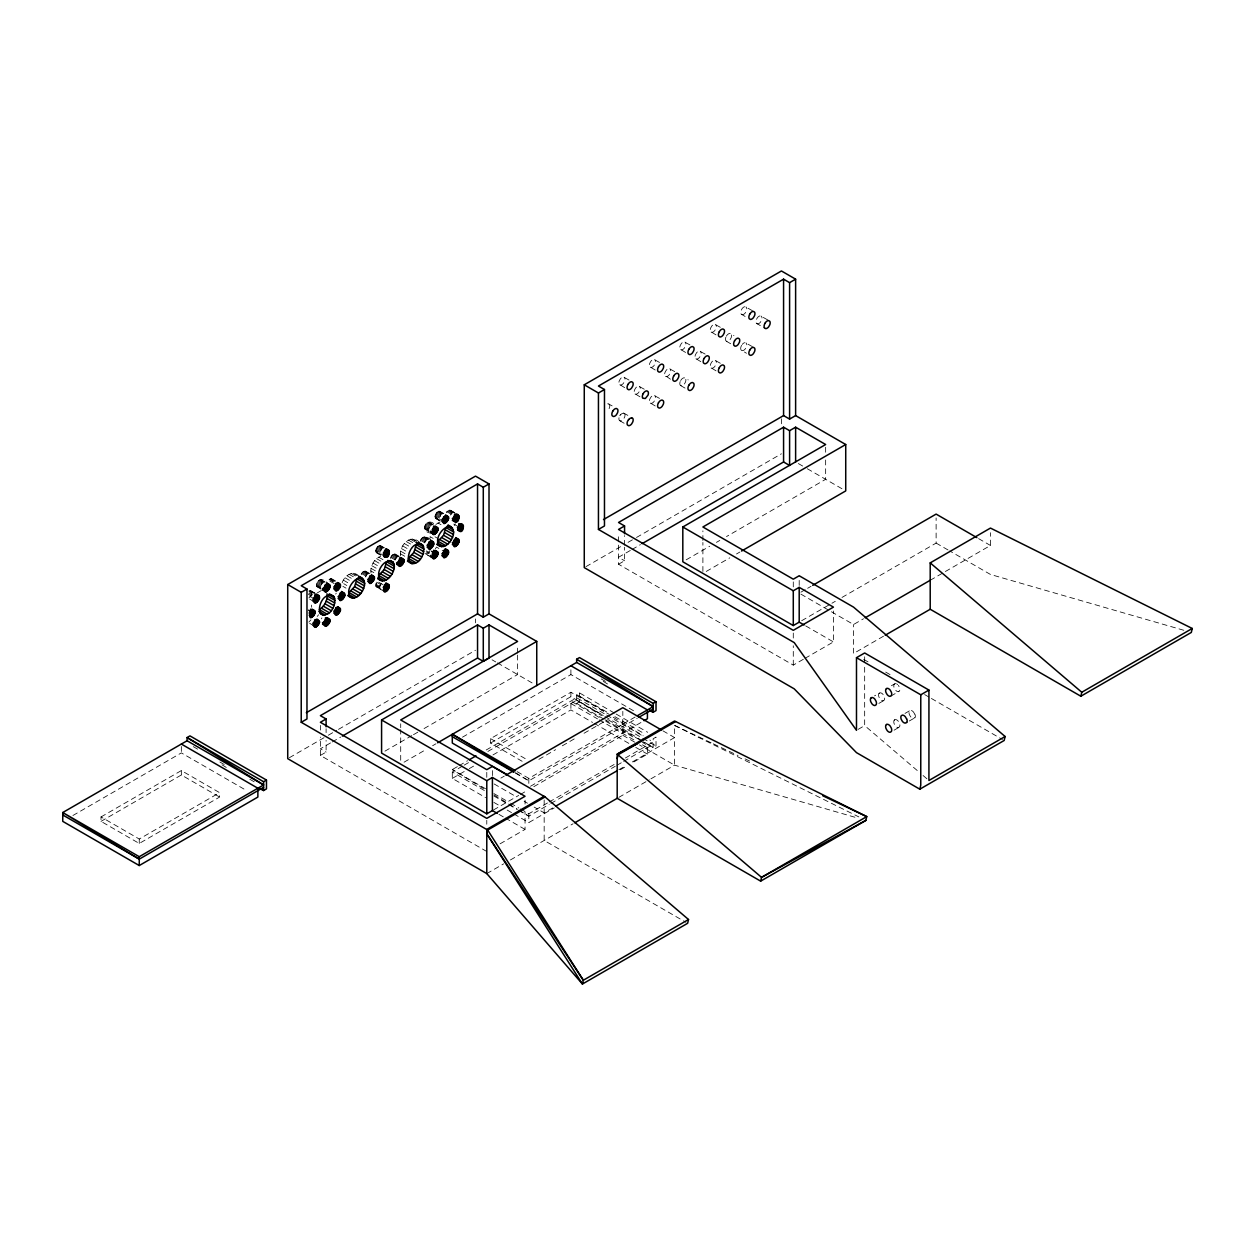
<?xml version="1.0" encoding="UTF-8"?>
<svg xmlns="http://www.w3.org/2000/svg" width="1255" height="1255" viewBox="0 0 1255 1255"><rect width="100%" height="100%" fill="white"/><g stroke="black" fill="none" stroke-linecap="round" stroke-linejoin="round"><path stroke-width="0.75" stroke-dasharray="5 3.75" d="M486.783 851.502L320.37 755.416L320.37 737.109M320.37 730.081L320.37 725.406M320.37 755.416L326.096 752.106L326.096 740.419M326.096 732.622L326.096 728.716M400.706 760.295L400.706 729.563M400.706 727.649L400.706 723.806M486.783 824.221L486.783 820.315M486.783 777.347L486.783 771.574M492.415 775.606L492.415 770.084M517.609 655.063L517.609 674.547L421.884 729.83M517.609 653.118L517.609 645.321M500.086 843.815L525.045 829.414L525.045 811.875M525.045 804.078L525.045 800.188M544.168 799.968L544.168 840.458L685.952 922.315M803.326 659.314L793.286 665.119L618.542 564.232L618.542 543.744M618.542 541.799L618.542 533.297M533.814 786.681L622.825 735.289L622.825 711.365M618.542 564.232L624.566 560.75L624.566 547.211M624.566 545.282L624.566 535.618M702.894 571.449L702.894 542.458M702.894 540.513L702.894 530.849M793.286 665.119L793.286 645.792M793.286 638.058L793.286 632.253M793.286 586.901L793.286 579.183M799.2 585.426L799.2 575.763M825.649 459.989L825.649 479.316L726.504 536.56M825.649 452.255L825.649 446.451M805.004 658.342L833.446 641.917L833.446 610.997M842.011 597.427L936.12 543.086L936.12 517.97M917.248 770.523L864.664 725.594L864.664 666.342M321.437 579.779C324.057 582.257 320.009 588.877 316.778 586.603C314.848 579.669 323.665 576.892 327.665 583.371M332.685 581.598L331.304 578.539L328.339 580.249M371.009 573.064C369.927 566.256 374.257 558.742 380.689 556.279M375.684 550.882C382.006 534.238 383.983 559.51 375.684 550.882L383.45 555.369M384.328 591.529L376.076 586.603L376.076 583.183L380.736 585.865M400.659 555.934C398.463 545.8 411.185 532.418 420.111 543.07M431.595 533.218C417.586 532.214 427.908 514.33 435.783 525.955M434.983 516.636C441.305 500.008 443.282 525.265 434.983 516.636L442.764 521.139M390.603 558.491C391.262 551.651 400.047 554.208 394.949 559.84M420.252 541.376C421.256 535.21 428.206 536.183 431.438 540.576M741.58 345.345L741.109 346.38A4.487 2.588 -60 0 0 741.109 349.972L746.49 353.267M321.437 618.856L321.908 617.868M342.144 582.791C344.325 575.794 353.047 569.441 359.259 576.422M361.252 574.617C362.899 568.264 369.974 572.358 365.299 576.955M381.206 583.638L379.418 586.273L376.547 587.042M430.026 550.443L428.222 553.063L425.367 553.832L431.595 557.424M450.529 515.099C453.792 511.114 448.145 507.867 446.325 512.683M435.375 548.937L436.458 547.055L442.686 550.647M455.33 523.727L454.247 525.594M619.797 415.672L620.425 414.73M680.696 380.516L681.324 379.575A4.22 2.447 -60 0 1 684.367 377.818L688.258 379.904M726.363 336.167L726.99 335.226A4.22 2.447 -60 0 1 730.034 333.469L733.94 335.571M310.958 619.892L308.856 622.104M317.248 616.425L318.582 614.777M335.65 594.07L336.262 593.176M424.598 542.725L425.978 539.838L425.21 536.983M879.457 693.027L878.971 693.482A4.487 2.588 60 0 0 878.971 697.074L880.084 699.035A4.22 2.447 60 0 0 883.128 700.792L884.242 700.117A4.487 2.588 60 0 0 884.242 696.525L883.128 694.564A4.22 2.447 60 0 0 880.084 692.807L874.547 695.85M896.039 683.693A4.22 2.447 60 0 0 895.301 683.63L894.188 684.304A4.487 2.588 60 0 0 894.188 687.897L895.301 689.858A4.22 2.447 60 0 0 898.36 691.615L899.474 690.94A4.487 2.588 60 0 0 899.474 687.348L898.36 685.387M894.674 719.79L894.188 720.245A4.487 2.588 60 0 0 894.188 723.837L895.301 725.798A4.22 2.447 60 0 0 898.36 727.555L899.474 726.896A4.487 2.588 60 0 0 899.474 723.288L898.36 721.327A4.22 2.447 60 0 0 895.301 719.57L891.411 721.672M914.691 714.111L913.577 712.15A4.22 2.447 60 0 0 910.534 710.393L909.42 711.067A4.487 2.588 60 0 0 909.42 714.66L910.534 716.621A4.22 2.447 60 0 0 913.577 718.378L914.691 717.703M308.856 597.898C311.836 596.941 313.483 589.301 308.856 591.042L313.53 593.741M317.295 592.878L321.39 590.525M435.893 524.417L439.987 522.049M72.915 815.499L181.347 752.89L246.215 790.352M101.012 816.942L181.347 770.57L219.609 792.658L219.609 797.066L139.258 843.454L101.012 821.366L101.012 816.942L139.258 839.03L219.609 792.658M101.012 821.366L181.347 774.978L219.609 797.066M585.944 566.648L621.335 546.223M628.08 542.333L634.81 538.442M636.505 537.469L781.426 453.792M630.324 550.459L618.542 557.267L624.566 560.75M632.018 549.486L640.427 544.623M289.403 757.691L326.629 736.199M328.324 735.226L336.779 730.332M338.474 729.359L475.504 650.247M330.504 742.944L320.37 748.796L326.096 752.106M332.199 741.972L340.638 737.093M686.171 559.84L709.702 546.254M716.417 542.38L719.774 540.434M384.94 751.149L411.813 735.634M413.491 734.677L420.205 730.787M706.251 571.433L729.783 557.848M736.512 553.973L739.87 552.027M404.063 762.193L425.9 749.596M432.614 745.721L435.971 743.776M462.468 737.187L570.9 674.594L635.767 712.04M522.158 761.299L490.564 743.054L490.564 738.646L570.9 692.258L609.161 714.346M490.564 743.054L570.9 696.682L602.51 714.926M614.448 713.091L579.512 692.917L576.641 694.58L576.641 703.412L603.263 718.77M457.385 766.632L452.302 769.566L452.302 778.398L485.575 797.6M459.079 765.66L467.55 760.765M486.187 750.004L576.641 697.78L604.926 714.111M462.468 766.13L452.302 771.998L485.575 791.199M464.162 765.142L469.245 762.209M487.881 751.447L576.641 700.212L603.263 715.57M576.641 703.412L579.512 701.749L579.512 692.917M452.302 778.398L467.55 769.597M469.245 768.625L474.327 765.691M492.964 754.93L570.9 709.922L592.533 722.409M800.894 592.172L805.961 589.254M807.655 588.281L811.028 586.32M500.886 778.084L504.275 776.123M538.866 759.353L555.604 749.69M562.303 745.815L577.363 737.124M584.061 733.249L607.483 719.727M517.17 771.684L528.826 778.398L635.563 716.778M801.678 620.707L830.245 604.22M831.924 603.247L835.297 601.302M515.507 773.143L528.826 780.83L637.258 718.221M530.52 786.258L642.34 721.703M493.497 809.961L518.692 795.419M520.37 794.446L527.1 790.572M831.453 611.781L853.541 624.519L863.534 618.762M930.206 580.281L990.462 545.47L990.462 532.716M520.496 808.942L528.826 813.742L547.462 802.98M549.157 802.008L615.232 763.856M625.398 757.989L653.165 741.956L649.823 740.026M518.833 810.401L528.826 816.174L549.157 804.439M550.851 803.451L615.232 766.287M616.927 765.299L622.009 762.365M623.704 761.393L653.165 744.388M644.835 742.442L653.165 747.588L653.165 738.756L656.02 737.093L656.02 745.925L653.165 747.588L643.172 741.831M552.655 807.953L544.168 812.848L534.159 807.075M618.872 769.739L625.633 765.848M632.379 761.942L674.578 737.564L674.578 725.421L711.601 742.991M513.844 813.93L528.826 822.574L554.239 807.906M620.315 769.754L627.092 765.848M633.869 761.926L647.423 754.098L647.423 745.266L642.434 742.38M883.536 636.191L853.541 653.51L853.541 624.519M486.783 873.59L503.663 863.848M510.409 859.957L573.033 823.798M618.872 797.333L649.259 779.794M650.937 778.822L674.578 765.173L858.357 818.229M891.411 685.716L894.674 683.834M890.815 696.117L898.988 691.411M878.861 703.412L883.755 700.588M858.138 729.375L864.664 725.594M904.996 713.42L909.906 710.597M909.31 720.998L914.205 718.174M894.078 730.19L898.988 727.351M1183.81 630.277L990.462 574.461L949.706 550.929M425.367 529.626C428.724 530.441 431.94 524.872 429.555 522.362M752.42 310.691L745.266 306.706A4.22 2.447 -60 0 0 742.223 308.463L741.109 310.424A4.487 2.588 -60 0 0 741.109 314.017L746.49 317.311M767.652 319.868L760.483 315.899A4.22 2.447 -60 0 0 757.44 317.656L756.326 319.617A4.487 2.588 -60 0 0 756.326 323.21L764.985 328.386M741.58 314.487L742.223 314.691A4.22 2.447 -60 0 0 745.266 312.934L746.38 310.973A4.487 2.588 -60 0 0 746.38 307.381L745.894 306.91M756.812 323.68L757.44 323.884A4.22 2.447 -60 0 0 760.483 322.127L761.597 320.166A4.487 2.588 -60 0 0 761.597 316.574L761.11 316.103M720.339 327.32L714.817 324.292A4.22 2.447 -60 0 0 711.773 326.049L710.659 328.01A4.487 2.588 -60 0 0 710.659 331.602L716.04 334.897M752.42 346.647L745.266 342.662A4.22 2.447 -60 0 0 742.223 344.419M711.146 332.073L711.773 332.277A4.22 2.447 -60 0 0 714.817 330.52L715.93 328.559A4.487 2.588 -60 0 0 715.93 324.967L715.444 324.496M725.876 337.187A4.487 2.588 -60 0 0 725.876 340.78L726.99 341.454A4.22 2.447 -60 0 0 730.034 339.697L731.147 337.736A4.487 2.588 -60 0 0 731.147 334.144L730.677 333.689M741.58 350.443L742.223 350.647A4.22 2.447 -60 0 0 745.266 348.89L746.38 346.929A4.487 2.588 -60 0 0 746.38 343.337L745.894 342.866M689.905 344.905L684.367 341.862A4.22 2.447 -60 0 0 681.324 343.619L680.21 345.58A4.487 2.588 -60 0 0 680.21 349.172L685.591 352.467M705.122 354.083L699.584 351.055A4.22 2.447 -60 0 0 696.541 352.812L695.427 354.773A4.487 2.588 -60 0 0 695.427 358.365L700.823 361.66M720.339 363.275L714.817 360.232A4.22 2.447 -60 0 0 711.773 361.989L710.659 363.95A4.487 2.588 -60 0 0 710.659 367.542L716.04 370.837M680.696 349.643L681.324 349.847A4.22 2.447 -60 0 0 684.367 348.09L685.481 346.129A4.487 2.588 -60 0 0 685.481 342.537L684.995 342.082M695.913 358.836L696.541 359.04A4.22 2.447 -60 0 0 699.584 357.283L700.698 355.322A4.487 2.588 -60 0 0 700.698 351.729L700.227 351.259M711.146 368.013L711.773 368.217A4.22 2.447 -60 0 0 714.817 366.46L715.93 364.499A4.487 2.588 -60 0 0 715.93 360.907L715.444 360.452M659.518 362.444L653.981 359.416A4.22 2.447 -60 0 0 650.937 361.173L649.823 363.119A4.487 2.588 -60 0 0 649.823 366.727L655.204 370.021M674.735 371.637L669.213 368.594A4.22 2.447 -60 0 0 666.17 370.351L665.056 372.311A4.487 2.588 -60 0 0 664.742 375.214L670.437 379.198M650.31 367.182L650.937 367.386A4.22 2.447 -60 0 0 653.981 365.629L655.094 363.683A4.487 2.588 -60 0 0 655.094 360.075L654.608 359.62M665.527 376.375L666.17 376.578A4.22 2.447 -60 0 0 669.213 374.821L670.327 372.861A4.487 2.588 -60 0 0 670.327 369.268L669.841 368.797M680.21 381.536A4.487 2.588 -60 0 0 680.21 385.128L681.324 385.803A4.22 2.447 -60 0 0 684.367 384.046L685.481 382.085A4.487 2.588 -60 0 0 685.481 378.492L684.995 378.022M629.006 380.061L623.468 377.018A4.22 2.447 -60 0 0 620.425 378.79L619.311 380.736A4.487 2.588 -60 0 0 619.311 384.344L624.692 387.638M644.254 389.223L638.732 386.195A4.22 2.447 -60 0 0 635.689 387.952L634.575 389.913A4.487 2.588 -60 0 0 634.575 393.505L639.956 396.8M659.518 398.4L653.981 395.356A4.22 2.447 -60 0 0 650.937 397.113L649.823 399.074A4.487 2.588 -60 0 0 649.823 402.667L655.204 405.961M619.797 384.799L620.425 385.003A4.22 2.447 -60 0 0 623.468 383.246L624.582 381.285A4.487 2.588 -60 0 0 624.582 377.692L624.096 377.237M635.046 393.976L635.689 394.18A4.22 2.447 -60 0 0 638.732 392.423L639.846 390.462A4.487 2.588 -60 0 0 639.846 386.869L639.36 386.399M650.31 403.137L650.937 403.341A4.22 2.447 -60 0 0 653.981 401.584L655.094 399.623A4.487 2.588 -60 0 0 655.094 396.031L654.608 395.56M612.142 405.883L608.251 403.796A4.22 2.447 -60 0 0 606.73 404.188M623.468 412.973L629.006 416.017M619.013 417.727A4.487 2.588 -60 0 0 619.311 420.284L620.425 420.958A4.22 2.447 -60 0 0 623.468 419.201L624.582 417.24A4.487 2.588 -60 0 0 624.582 413.648L624.096 413.177M713.358 743.823L727.461 750.521M729.233 751.353L738.05 755.541M745.094 758.883L750.396 761.393M674.578 725.421L858.844 816.911M726.363 341.25L734.536 345.972M978.571 538.615L990.462 545.47M680.696 385.599L685.591 388.423M798.353 463.566L805.632 467.754M807.294 468.727L844.05 489.936M936.12 543.086L948.011 549.957M619.797 420.754L624.692 423.578M800.894 594.133L829.759 610.809M805.726 625.916L833.446 641.917M863.691 659.377L868.774 662.311M885.701 672.084L892.462 675.99M924.621 694.564L929.704 697.482M931.398 698.47L1002.478 739.509M450.529 510.267L456.742 513.86M449.902 510.079L457.212 514.299M449.196 510.142L456.977 514.628M448.427 510.471L456.208 514.958M447.659 511.036L455.44 515.523M446.937 511.789L451.612 514.472M439.423 511.114L447.815 515.789M438.717 511.177L446.482 515.68M437.948 511.507L445.729 515.993M437.179 512.071L441.838 514.77M436.458 512.824L444.239 517.311M435.846 513.719L443.627 518.205M453.777 524.072L456.898 525.876M435.375 514.707L443.156 519.193M435.077 515.695L442.858 520.198M435.077 517.468L442.858 521.955M435.375 518.127L444.239 523.241M435.846 518.566L443.627 523.053M437.948 522.927L441.054 524.716M428.943 522.174L435.171 525.767M428.222 522.253L434.45 525.845M427.453 522.566L435.234 527.069M426.7 523.131L434.465 527.618M425.978 523.884L433.759 528.386M425.367 524.794L433.148 529.281M424.896 525.767L432.677 530.253M424.598 526.771L430.826 530.363M424.488 527.712L430.716 531.304M424.598 528.543L430.826 532.136M424.896 529.186L431.108 532.779M434.967 536.795L438.089 538.583M433.148 538.411L430.041 536.607L430.308 538.819M424.598 536.795L430.826 540.387M423.892 536.858L431.657 541.344M423.123 537.187L430.904 541.674M422.355 537.752L430.136 542.238M421.633 538.505L429.414 542.991M421.021 539.399L428.802 543.886M420.55 540.372L425.225 543.07M412.252 538.975L418.464 542.568M410.338 539.164L416.566 542.756M408.299 540.042L416.08 544.529M426.449 550.882L429.555 552.671M426.151 551.871L429.257 553.675M406.243 541.533L414.025 546.019M424.896 553.408L431.108 557M404.345 543.541L412.126 548.027M402.698 545.941L410.479 550.427M401.443 548.561L409.224 553.047M400.659 551.212L408.44 555.698M400.392 553.737L406.604 557.33M380.124 545.345L387.905 549.831M394.949 553.91L402.259 558.13M379.418 545.423L387.183 549.91M394.243 553.973L402.008 558.475M378.649 545.737L386.415 550.239M393.474 554.302L401.255 558.789M377.881 546.302L385.662 550.788M392.705 554.867L400.486 559.354M377.159 547.055L384.94 551.557M391.984 555.62L399.765 560.107M376.547 547.964L384.328 552.451M391.372 556.514L399.153 561.001M376.076 548.937L383.857 553.424M390.901 557.502L395.56 560.185M601.129 678.892L606.118 681.779M375.778 549.941L383.559 554.428M375.778 551.714L384.093 556.514M376.076 552.357L384.94 557.487M376.547 552.796L384.328 557.283M378.649 557.157L384.861 560.75M376.594 558.648L384.375 563.134M374.696 560.656L382.461 565.158M373.049 563.056L380.83 567.542M662.891 730.818L674.578 737.564L674.578 765.173L639.517 744.937M371.794 565.676L379.575 570.162M371.009 568.327L378.79 572.829M370.743 570.852L373.849 572.641M616.111 714.048L647.706 732.293M365.299 571.025L373.692 575.7M364.593 571.088L372.359 575.59M363.825 571.417L371.59 575.92M606.589 711.867L576.641 694.58L606.589 713.122M614.903 716.668L644.835 733.955M363.056 571.982L370.837 576.469M362.334 572.735L370.115 577.222M378.712 582.195L384.94 585.787M361.722 573.629L366.382 576.327M376.547 582.195L384.328 586.681M606.589 715.068L643.172 736.199M375.778 584.171L383.559 588.658M604.926 716.542L656.02 745.925M375.684 585.112L383.45 589.615M375.778 585.944L384.093 590.744M352.953 573.221L360.718 577.708M376.076 586.603L384.94 591.717M604.926 719.743L641.509 740.858M351.039 573.409L358.82 577.896M599.184 717.421L570.9 701.09L570.9 709.922M605.836 721.264L635.767 738.552M349 574.272L353.659 576.971M570.9 703.522L597.521 718.88M599.184 719.852L634.104 740.011M642.434 744.811L647.423 747.698M346.945 575.763L354.726 580.265M492.054 659.801L495.741 661.934M497.435 662.907L533.438 683.693M622.825 735.289L637.854 743.964M345.047 577.786L352.812 582.273M594.195 723.366L629.116 743.54M635.767 747.384L647.423 754.098M343.399 580.171L349.627 583.763M343.697 583.685L346.819 585.489M331.304 578.539L339.085 583.042M330.598 578.618L338.379 583.104M342.913 586.352L346.019 588.14M329.83 578.947L337.611 583.434M329.061 579.496L333.72 582.195M329.892 581.159L334.567 583.842M320.825 579.59L328.606 584.077M320.103 579.653L327.884 584.14M319.35 579.983L325.563 583.575M318.582 580.547L326.363 585.034M317.86 581.3L325.641 585.787M317.248 582.195L325.029 586.681M316.778 583.167L324.559 587.669M316.48 584.171L324.261 588.658M316.386 585.112L324.151 589.615M316.48 585.944L324.261 590.43M316.778 586.603L325.029 591.529M310.958 590.838L317.186 594.431M310.346 590.65L316.574 594.243M309.624 590.713L317.405 595.215M309.656 592.501L312.762 594.305M308.934 593.254L312.04 595.058M308.322 594.164L311.428 595.952M309.405 596.031L312.511 597.835M309.656 599.121L312.762 600.91M309.656 623.327L312.762 625.131M490.564 738.646L527.163 759.761M494.094 783.936L515.789 796.47M524.135 801.286L527.477 803.216M485.575 788.768L452.302 769.566L485.575 789.834M493.89 793.568L508.855 802.212M510.518 803.184L518.833 807.985M493.89 795.999L507.193 803.686M508.855 804.643L517.17 809.444M493.89 802.416L500.541 806.243M507.193 810.087L512.181 812.973M498.941 814.354L503.835 817.178M505.467 818.119L525.045 829.414M193.286 746.647L199.937 750.49M219.892 762.005L224.896 764.891M249.839 779.292L254.828 782.179M515.507 772.719L528.826 780.83M493.89 794.901L507.193 802.996M508.855 804.016L517.17 809.083M518.833 810.087L528.826 816.174M603.263 681.34L609.914 685.465M613.24 717.233L643.172 735.775M576.641 700.212L601.6 715.664M608.251 719.774L643.172 741.407M222.025 764.797L228.677 768.923M923.084 775.512L927.461 779.261M413.883 539.477L415.138 540.654M354.585 573.723L355.84 574.884M608.879 404L609.365 404.455A4.487 2.588 -60 0 1 609.365 408.063L608.251 410.009A4.22 2.447 -60 0 1 606.73 411.373M311.444 605.083L311.711 607.295M864.664 656.789L864.664 664.428M781.426 418.778L781.426 424.614M570.9 669.778L570.9 674.594M570.9 692.258L570.9 696.682M528.826 778.398L528.826 784.03M528.826 813.742L528.826 822.574M475.504 618.95L475.504 622.857M181.347 746.49L181.347 752.89M181.347 770.57L181.347 774.978M139.258 839.03L139.258 843.454M620.425 415.013A4.22 2.447 -60 0 1 623.468 413.256M914.942 714.252A4.487 2.588 60 0 1 914.942 717.844M896.823 684.022A4.22 2.447 60 0 1 897.623 684.602"/><path stroke-width="1.5" d="M326.096 726.77L326.096 718.974L320.37 715.664L477.543 624.912L483.285 628.237L489.011 624.912L517.609 641.415L381.583 719.962L381.583 753.094L486.783 813.836L492.415 810.589L492.415 777.457L525.045 796.282L486.783 818.37L320.37 722.284L326.096 718.974M342.333 736.105L477.543 658.044L477.543 624.912M477.543 658.044L483.285 661.369L483.285 628.237M486.783 813.836L486.783 780.704L492.415 777.457M489.011 624.912L489.011 658.044L483.285 661.369M536.748 685.591L536.748 641.415L489.011 613.868L483.285 617.193L477.543 613.868L306.314 712.73M617.193 770.711L617.193 754.145L674.578 720.998L866.75 816.613L865.856 820.394L760.656 881.135L617.193 798.306L617.193 770.711L556.059 805.992M624.566 533.689L624.566 525.955L618.542 522.472L783.575 427.202L789.599 430.669L795.623 427.202L825.649 444.521L682.814 526.99L682.814 561.785L793.286 625.555L799.2 622.151L799.2 587.356L833.446 607.122L793.286 630.324L618.542 529.437L624.566 525.955M642.121 543.65L783.575 461.981L783.575 427.202M789.599 430.669L789.599 465.464L783.575 461.981M793.286 625.555L793.286 590.776L799.2 587.356M795.623 461.981L795.623 427.202M603.498 519.57L783.575 415.593L789.599 419.076L795.623 415.593L845.729 444.521L845.729 490.909L741.548 551.055M930.206 580.281L930.206 562.883L990.462 528.073L1192.25 628.473L1191.309 632.442L1080.837 696.227L930.206 609.255L930.206 580.281L865.197 617.789M315.162 612.801C310.346 600.502 305.891 628.488 315.162 612.801L310.487 610.118M319.507 598.196C314.691 585.897 310.236 613.883 319.507 598.196L314.832 595.498M319.507 622.402C314.691 610.103 310.236 638.089 319.507 622.402L314.832 619.703M327.116 614.15C314.785 618.825 319.194 598.447 327.116 595.89C339.462 591.215 335.054 611.577 327.116 614.15L319.35 609.648C324.449 606.306 328.041 599.921 326.975 593.756M329.987 587.12C325.171 574.837 320.715 602.824 329.987 587.12L325.312 584.438M329.987 621.366C325.171 609.067 320.715 637.054 329.987 621.366L325.312 618.668M340.466 586.085C335.65 573.786 331.21 601.773 340.466 586.085L335.807 583.402M340.466 610.291C335.65 598.008 331.21 625.994 340.466 610.291L335.807 607.608M344.811 595.686C339.995 583.387 335.54 611.373 344.811 595.686L340.136 592.988M356.765 597.019L349 592.533L354.585 586.634L356.906 578.837L364.672 583.324C364.75 591.042 355.996 602.651 348.074 595.78M374.461 578.571C369.645 566.272 365.189 594.258 374.461 578.571L369.801 575.872M383.45 555.369C389.787 538.74 391.748 563.997 383.45 555.369L386.415 557.079M386.415 579.904L378.649 575.418L384.234 569.519L386.556 561.722L394.337 566.209C394.399 573.912 385.646 585.536 377.724 578.665M389.285 587.12C384.469 574.837 380.014 602.824 389.285 587.12L384.626 584.438M404.11 561.456C399.294 549.157 394.839 577.143 404.11 561.456L399.451 558.757M416.08 562.789L408.299 558.302L413.883 552.388L416.205 544.607C428.363 539.838 423.97 560.31 416.08 562.789C403.734 567.464 408.142 547.086 416.08 544.529L423.986 549.094M433.759 544.325C428.943 532.042 424.488 560.028 433.759 544.325L429.1 541.642M438.105 529.72C433.289 517.421 428.834 545.407 438.105 529.72L433.43 527.022M438.105 553.926C433.289 541.627 428.834 569.629 438.105 553.926L433.43 551.243M445.729 545.674L437.948 541.172L443.533 535.273L445.854 527.492L453.635 531.979C453.714 539.681 444.945 551.29 437.022 544.435M448.584 518.66C443.768 506.361 439.313 534.348 448.584 518.66L445.478 516.856M448.584 552.89C443.768 540.591 439.313 568.578 448.584 552.89L443.925 550.192M453.243 520.103C459.581 503.459 461.542 528.716 453.243 520.103L456.208 521.813M457.589 529.688C463.911 513.06 465.872 538.317 457.589 529.688L460.554 531.398M459.063 541.831C454.247 529.532 449.808 557.518 459.063 541.831L454.404 539.132M287.724 584.548L301.231 592.344L301.231 722.284L487.677 830.057L583.324 980.249L582.43 984.03L486.783 833.838L487.677 830.057L545.062 796.925L688.524 919.507L687.646 923.288L582.43 984.03L486.783 873.59L287.724 758.663L287.724 584.548L475.504 476.131L489.011 483.928L489.011 613.868M617.193 758.553L618.088 754.773L675.472 721.641M760.656 881.135L761.55 877.355L866.75 816.613L822.684 795.701M845.729 444.521L702.894 526.99L793.286 579.183L799.2 575.763L853.541 607.122L1005.114 736.512L1004.173 740.481L919.821 789.191L856.49 752.639L794.211 688.838L584.265 567.621L584.265 384.799L781.426 270.97L795.623 279.159L795.623 415.593M1080.837 696.227L1081.779 692.258L1192.25 628.473M919.821 789.191L920.762 785.222L920.778 694.799L856.49 657.683L856.49 730.316L794.211 642.591L598.447 529.437L598.447 393.003L584.265 384.799M628.598 419.452L627.484 421.413A4.487 2.588 -60 0 0 627.484 425.006L628.598 425.68A4.22 2.447 -60 0 0 631.642 423.923L632.755 421.962A4.487 2.588 -60 0 0 632.755 418.37L631.642 417.695M906.518 722.425L905.404 723.084A4.22 2.447 60 0 1 902.361 721.327L901.247 719.382A4.487 2.588 60 0 1 901.247 715.774L902.361 715.115A4.22 2.447 60 0 1 905.404 716.872L906.518 718.817M795.623 279.159L789.599 282.642L783.575 279.159L598.447 386.038L604.471 389.521L604.471 525.955L598.447 529.437M598.447 393.003L604.471 389.521M489.011 483.928L483.285 487.254L477.543 483.928L301.231 585.724L306.973 589.034L306.973 718.974L301.231 722.284M301.231 592.344L306.973 589.034M263.597 787.356L139.258 859.142L62.75 812.534L139.258 856.71L263.597 784.924L187.089 740.748L62.75 812.534L62.75 821.366L139.258 865.542L257.871 797.066L257.871 788.234L181.347 744.058M187.089 740.748L187.089 737.548L263.597 781.724L266.468 780.061L266.468 788.893L263.597 790.556L260.271 788.626M536.748 641.415L400.706 719.962L486.783 769.66L492.415 766.413L545.062 796.925M437.65 742.803L576.641 662.436L576.641 659.236L579.512 657.573L656.02 701.749L656.02 710.597L653.165 712.244L649.823 710.33L653.165 712.244L653.165 703.412L576.641 659.236L653.165 706.612L637.258 715.789M469.245 759.777L476.022 755.871M812.722 585.348L936.12 514.095L976.876 537.626M505.969 775.151L622.825 707.679L661.228 729.845M653.165 703.412L656.02 701.749M638.952 717.248L653.165 709.044M644.035 720.715L647.423 718.754L647.423 709.922L570.9 665.746M544.168 796.282L486.783 829.414L486.783 873.59M885.199 635.234L930.206 609.255M856.49 657.683L864.664 652.977L928.935 690.077L928.92 780.5L1005.114 736.512M574.743 822.809L617.193 798.306M920.778 694.799L928.935 690.077M688.524 919.507L583.324 980.249L486.783 833.838M865.856 820.394L761.55 877.355L617.193 754.145L637.211 743.729M453.635 531.979C450.341 516.762 430.716 538.74 440.129 546.223M364.672 583.324C361.393 568.123 341.768 590.085 351.18 597.584M682.814 526.99L793.286 590.776M799.2 622.151L804.094 624.974M455.957 514.048L459.063 515.852M454.498 513.985L459.173 516.668M454.404 514.927L459.063 517.609M454.106 515.915L458.765 518.613M453.635 516.903L458.295 519.601M453.024 517.797L457.683 520.496M452.302 518.55L456.977 521.249M445.478 515.083L448.584 516.887M460.303 523.649L463.409 525.437M445.572 515.915L448.694 517.703M458.844 523.57L463.519 526.269M452.333 520.339L455.44 522.127M458.75 524.527L463.409 527.21M443.627 516.95L448.286 519.648M458.452 525.516L463.111 528.214M443.156 517.939L447.815 520.637M457.981 526.504L462.64 529.186M442.544 518.833L447.204 521.531M457.369 527.398L462.028 530.096M441.823 519.586L446.482 522.284M458.2 529.045L461.307 530.849M442.607 521.045L445.729 522.849M441.838 521.374L444.96 523.178M448.208 525.061L451.314 526.865M447.909 525.327L452.569 528.026M447.141 526.174L453.353 529.767M445.588 530.002L453.353 534.489M455.659 537.595L458.765 539.399M434.999 526.159L438.105 527.947M455.957 538.254L459.063 540.058M433.54 526.08L438.199 528.779M444.788 532.669L452.569 537.156M456.051 539.085L459.173 540.874M433.132 528.026L437.807 530.724M454.106 540.121L458.765 542.819M432.661 528.998L437.336 531.696M443.533 535.273L451.314 539.775M453.635 541.109L458.295 543.807M432.049 529.908L436.724 532.591M453.024 542.003L457.683 544.701M432.897 531.555L436.003 533.359M452.302 542.756L456.977 545.454M430.575 531.21L435.234 533.908M441.901 537.673L449.682 542.16M453.086 544.215L456.208 546.019M431.359 532.449L434.465 534.238M452.333 544.545L455.44 546.349M430.638 532.512L433.759 534.316M439.987 539.681L447.768 544.184M437.446 542.944L443.674 546.537M430.355 540.105L433.461 541.909M437.101 544.043L441.776 546.725M445.18 548.67L448.286 550.459M430.653 540.764L433.759 542.568M445.478 549.329L448.584 551.118M430.747 541.595L433.869 543.384M445.572 550.145L448.694 551.949M428.802 542.631L433.461 545.329M443.627 551.196L448.286 553.894M428.332 543.619L432.991 546.317M443.156 552.169L447.815 554.867M427.72 544.513L432.379 547.211M442.544 553.079L447.204 555.761M426.998 545.266L431.657 547.964M441.823 553.832L446.482 556.53M434.999 550.365L438.105 552.153M427.782 546.725L430.904 548.529M433.54 550.286L438.199 552.984M442.607 555.29L445.729 557.079M427.014 547.055L430.136 548.843M441.838 555.62L444.96 557.408M418.244 542.442L422.919 545.141M415.923 542.395L423.704 546.882M431.579 551.337L437.807 554.93M432.661 553.22L437.336 555.902M432.049 554.114L436.724 556.812M432.897 555.761L436.003 557.565M415.923 547.117L423.704 551.62M430.575 555.432L435.234 558.114M431.359 556.655L434.465 558.444M430.638 556.718L433.759 558.522M415.138 549.784L422.919 554.271M413.883 552.388L421.664 556.891M412.252 554.788L420.033 559.291M410.338 556.812L418.119 561.299M407.797 560.059L414.025 563.652M385.881 548.67L388.987 550.459M407.451 561.158L412.126 563.856M386.179 549.329L389.285 551.118M401.004 557.879L404.11 559.683M386.273 550.145L389.379 551.949M399.545 557.816L404.22 560.499M384.626 550.192L389.285 552.89M384.328 551.196L388.987 553.894M399.153 559.746L403.812 562.444M576.641 662.436L653.165 706.612M383.857 552.169L388.517 554.867M398.682 560.734L403.341 563.432M383.23 553.079L387.905 555.761M398.055 561.628L402.73 564.326M384.077 554.726L387.183 556.53M397.349 562.381L402.008 565.079M396.58 562.946L401.255 565.644M397.364 564.17L400.486 565.974M390.164 560.467L393.27 562.256L394.337 566.209M396.658 564.248L399.765 566.036M387.842 560.405L394.054 564.013M386.273 564.232L394.054 568.735M385.489 566.899L393.27 571.386M384.234 569.519L392.015 574.006M382.602 571.904L390.368 576.406M380.689 573.927L388.47 578.414M378.147 577.19L384.375 580.783M385.881 582.9L388.987 584.705M377.802 578.273L382.461 580.971M371.355 574.994L374.461 576.798M386.179 583.559L389.285 585.363M371.449 575.825L374.555 577.629M386.273 584.391L389.379 586.179M369.503 576.876L374.163 579.559M384.328 585.426L388.987 588.124M369.033 577.849L373.692 580.547M383.857 586.414L388.517 589.113M368.405 578.743L373.08 581.442M383.23 587.309L387.905 590.007M367.699 579.512L372.359 582.195M384.077 588.956L387.183 590.76M368.484 580.971L371.59 582.759M383.308 589.521L386.415 591.325M359.259 576.422L362.366 578.21M367.715 581.285L370.837 583.089M358.946 576.688L363.621 579.371M358.193 577.535L364.405 581.128M356.624 581.363L364.405 585.85M355.84 584.014L363.621 588.501M354.585 586.634L362.366 591.121M352.953 589.034L360.718 593.521M337.36 582.524L340.466 584.312M351.039 591.042L358.82 595.529M337.454 583.355L340.576 585.144M335.509 584.391L340.168 587.089M335.038 585.379L339.697 588.062M334.426 586.273L339.085 588.971M348.498 594.305L354.726 597.898M326.582 582.9L329.689 584.705M333.704 587.026L338.379 589.725M341.407 591.466L344.513 593.254M348.153 595.388L352.812 598.086M326.88 583.559L329.987 585.348M341.705 592.125L344.811 593.913M334.489 588.485L337.611 590.274M326.975 584.391L330.081 586.179M341.799 592.94L344.905 594.745M333.72 588.815L336.842 590.603M325.029 585.426L329.689 588.124M339.854 593.991L344.513 596.69M324.559 586.414L329.218 589.113M339.383 594.964L344.043 597.662M323.931 587.309L328.606 590.007M338.756 595.874L343.431 598.557M323.225 588.062L327.884 590.76M338.05 596.627L342.709 599.325M322.457 588.626L327.116 591.325M338.834 598.086L341.94 599.874M323.241 589.85L326.363 591.638M338.066 598.415L341.187 600.204M322.535 589.913L325.641 591.717M329.296 593.803L333.971 596.502M328.543 594.65L334.756 598.243M327.257 595.952L335.022 600.455M326.975 598.478L334.756 602.965M316.103 593.976L319.209 595.764M316.386 594.619L319.507 596.423M337.36 606.73L340.466 608.534M314.942 594.556L319.601 597.255M326.19 601.129L333.971 605.632M337.454 607.561L340.576 609.35M314.534 596.502L319.209 599.184M335.509 608.597L340.168 611.295M314.064 597.474L318.739 600.172M324.935 603.749L332.716 608.236M335.038 609.585L339.697 612.283M313.452 598.368L318.127 601.067M334.426 610.479L339.085 613.177M312.746 599.137L317.405 601.82M333.704 611.232L338.379 613.93M313.53 600.596L316.637 602.384M323.304 606.149L331.069 610.636M334.489 612.691L337.611 614.495M312.762 600.91L315.868 602.714M333.72 613.02L336.842 614.809M321.39 608.157L329.171 612.644M318.848 611.42L325.076 615.013M320.056 613.413L323.163 615.201M312.056 609.24L315.162 611.028M326.88 617.789L329.987 619.593M310.597 609.161L315.256 611.86M325.422 617.727L330.081 620.425M308.636 610.212L314.864 613.805M325.029 619.672L329.689 622.355M309.734 612.095L314.393 614.777M324.559 620.645L329.218 623.343M309.106 612.989L313.781 615.687M323.931 621.539L328.606 624.237M309.954 614.636L313.06 616.44M323.225 622.307L327.884 624.99M309.185 615.201L312.291 616.989M322.457 622.857L327.116 625.555M316.495 619.656L319.601 621.46M323.241 624.08L326.363 625.884M322.535 624.159L325.641 625.947M314.534 620.707L319.209 623.406M314.064 621.68L318.739 624.378M313.452 622.59L318.127 625.272M312.746 623.343L317.405 626.041M313.53 624.802L316.637 626.59M312.762 625.131L315.868 626.92M507.193 774.743L452.302 743.054L452.302 734.222L515.507 770.711M452.302 736.654L513.844 772.186M381.583 719.962L486.783 780.704M492.415 810.589L497.309 813.413M266.468 780.061L189.96 735.885L187.089 737.548L263.597 784.924M62.75 814.966L139.258 859.142M452.302 734.222L513.844 771.715M260.271 788.501L263.597 790.556L263.597 781.724M930.206 562.883L1081.779 692.258M393.27 562.256C384.642 556.2 373.865 573.817 380.83 580.453M789.599 282.642L789.599 419.076M783.575 279.159L783.575 415.593M483.285 487.254L483.285 617.193M477.543 483.928L477.543 613.868M139.258 856.71L139.258 865.542M628.598 419.735A4.22 2.447 -60 0 1 631.642 417.978M906.785 718.974A4.487 2.588 60 0 1 906.785 722.566M612.738 411.201L612.252 412.22A4.487 2.588 -60 0 0 612.252 415.813L613.366 416.487A4.22 2.447 -60 0 0 616.425 414.73L617.538 412.77A4.487 2.588 -60 0 0 617.538 409.177L616.425 408.502A4.22 2.447 -60 0 0 613.366 410.26L612.738 411.201M627.971 384.438L627.484 385.458A4.487 2.588 -60 0 0 627.484 389.05L628.598 389.725A4.22 2.447 -60 0 0 631.642 387.968L632.755 386.007A4.487 2.588 -60 0 0 632.755 382.414L631.642 381.74A4.22 2.447 -60 0 0 628.598 383.497L627.971 384.438M643.219 393.599L642.733 394.619A4.487 2.588 -60 0 0 642.733 398.212L645.337 398.51L648.004 395.168A4.487 2.588 -60 0 0 648.004 391.576L646.89 390.901A4.22 2.447 -60 0 0 643.846 392.658L643.219 393.599M658.483 366.821L657.997 367.841A4.487 2.588 -60 0 0 657.997 371.433L659.11 372.108A4.22 2.447 -60 0 0 662.154 370.351L663.268 368.39A4.487 2.588 -60 0 0 663.268 364.797L662.154 364.123A4.22 2.447 -60 0 0 659.11 365.88L658.483 366.821M658.483 402.761L657.997 403.796A4.487 2.588 -60 0 0 657.997 407.389L659.11 408.063A4.22 2.447 -60 0 0 662.154 406.306L663.268 404.345A4.487 2.588 -60 0 0 663.268 400.753L662.154 400.078A4.22 2.447 -60 0 0 659.11 401.835L658.483 402.761M673.7 375.998L673.213 377.033A4.487 2.588 -60 0 0 673.213 380.626L674.327 381.3A4.22 2.447 -60 0 0 677.371 379.543L678.484 377.582A4.487 2.588 -60 0 0 678.484 373.99L677.371 373.315A4.22 2.447 -60 0 0 674.327 375.072L673.7 375.998M688.854 349.282L688.383 350.302A4.487 2.588 -60 0 0 688.383 353.894L689.497 354.569A4.22 2.447 -60 0 0 692.54 352.812L693.654 350.851A4.487 2.588 -60 0 0 693.654 347.259L692.54 346.584A4.22 2.447 -60 0 0 689.497 348.341L688.854 349.282M688.854 385.222L688.383 386.242A4.487 2.588 -60 0 0 688.383 389.85L689.497 390.509A4.22 2.447 -60 0 0 692.54 388.752L693.654 386.807A4.487 2.588 -60 0 0 693.654 383.199L692.54 382.54A4.22 2.447 -60 0 0 689.497 384.297L688.854 385.222M704.086 358.459L703.6 359.479A4.487 2.588 -60 0 0 703.6 363.087L704.714 363.746A4.22 2.447 -60 0 0 707.757 361.989L708.871 360.028A4.487 2.588 -60 0 0 708.871 356.436L707.757 355.761A4.22 2.447 -60 0 0 704.714 357.534L704.086 358.459M719.303 331.697L718.817 332.716A4.487 2.588 -60 0 0 718.817 336.324L719.931 336.983A4.22 2.447 -60 0 0 722.99 335.226L724.104 333.265A4.487 2.588 -60 0 0 724.104 329.673L722.99 328.998A4.22 2.447 -60 0 0 719.931 330.755L719.303 331.697M719.303 367.652L718.817 368.672A4.487 2.588 -60 0 0 718.817 372.264L719.931 372.939A4.22 2.447 -60 0 0 722.99 371.182L724.104 369.221A4.487 2.588 -60 0 0 724.104 365.629L722.99 364.954A4.22 2.447 -60 0 0 719.931 366.711L719.303 367.652M734.536 340.889L734.05 341.909A4.487 2.588 -60 0 0 734.05 345.502L735.163 346.176A4.22 2.447 -60 0 0 738.207 344.419L739.321 342.458A4.487 2.588 -60 0 0 739.321 338.866L738.207 338.191A4.22 2.447 -60 0 0 735.163 339.948L734.536 340.889M749.753 314.127L749.266 315.146A4.487 2.588 -60 0 0 749.266 318.739L750.38 319.413A4.22 2.447 -60 0 0 753.424 317.656L754.537 315.695A4.487 2.588 -60 0 0 754.537 312.103L753.424 311.428A4.22 2.447 -60 0 0 750.38 313.185L749.753 314.127M749.753 350.067L749.266 351.086A4.487 2.588 -60 0 0 749.266 354.694L750.38 355.353A4.22 2.447 -60 0 0 753.424 353.596L754.537 351.635A4.487 2.588 -60 0 0 754.537 348.043L753.424 347.368A4.22 2.447 -60 0 0 750.38 349.125L749.753 350.067M764.985 323.304L764.499 324.323A4.487 2.588 -60 0 0 764.499 327.916L765.613 328.59A4.22 2.447 -60 0 0 768.656 326.833L769.77 324.872A4.487 2.588 -60 0 0 769.77 321.28L768.656 320.605A4.22 2.447 -60 0 0 765.613 322.362L764.985 323.304M871.284 697.733L870.797 698.204A4.487 2.588 60 0 0 870.797 701.796L871.911 703.757A4.22 2.447 60 0 0 874.955 705.514L876.068 704.839A4.487 2.588 60 0 0 876.068 701.247L874.955 699.286A4.22 2.447 60 0 0 871.911 697.529L871.284 697.733M886.516 688.556L886.03 689.011A4.487 2.588 60 0 0 886.03 692.603L887.144 694.564A4.22 2.447 60 0 0 890.187 696.321L891.301 695.662A4.487 2.588 60 0 0 891.301 692.054L890.187 690.109A4.22 2.447 60 0 0 887.144 688.336L886.516 688.556M886.516 724.496L886.03 724.966A4.487 2.588 60 0 0 886.03 728.559L887.144 730.52A4.22 2.447 60 0 0 890.187 732.277L891.301 731.602A4.487 2.588 60 0 0 891.301 728.01L890.187 726.049A4.22 2.447 60 0 0 887.144 724.292L886.516 724.496"/></g></svg>
